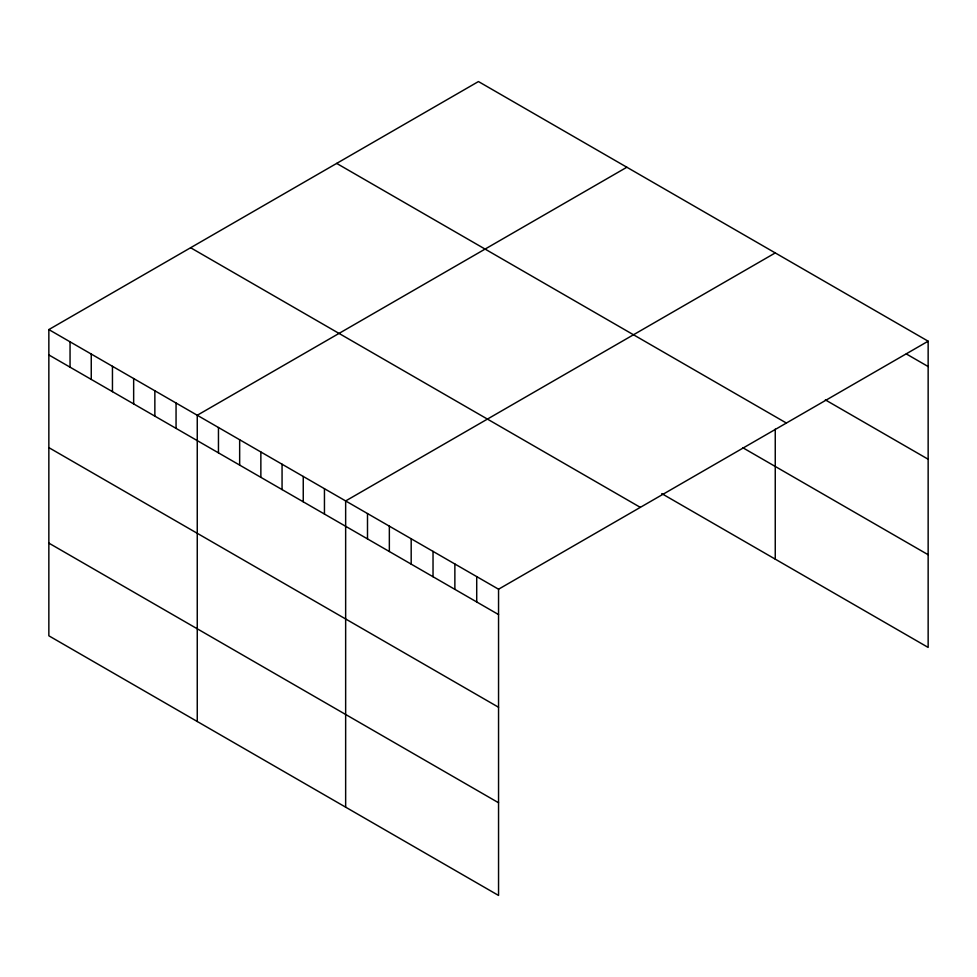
<?xml version="1.0" encoding="UTF-8"?>
<svg xmlns="http://www.w3.org/2000/svg" width="977" height="977" viewBox="0 0 977 977"><rect width="100%" height="100%" fill="white"/><g stroke="black" fill="none" stroke-linecap="round" stroke-linejoin="round"><path stroke-width="1.47" d="M48.85 329.579L498.551 589.216L498.551 895.445L48.85 635.807L48.85 329.579L478.449 81.555L928.15 341.193L928.15 647.421L661.771 493.617M626.843 167.238L197.256 415.262L197.256 721.49M775.249 252.921L345.65 500.945L345.65 807.161M498.551 589.216L928.15 341.193M906.302 353.93L928.15 366.546M825.357 399.886L928.15 459.227M336.674 163.403L786.387 423.041M742.825 447.735L928.15 554.728M190.613 247.731L640.326 507.368M48.85 354.932L498.551 614.57M48.85 447.625L498.551 707.25M48.85 543.114L498.551 802.752M775.249 429.147L775.249 559.137M476.715 576.613L476.715 601.954M454.867 563.998L454.867 589.351M433.031 551.382L433.031 576.735M411.183 538.779L411.183 564.12M389.347 526.163L389.347 551.516M367.499 513.56L367.499 538.901M324.449 488.708L324.449 514.049M303.249 476.458L303.249 501.812M282.06 464.222L282.06 489.575M260.859 451.985L260.859 477.338M239.658 439.748L239.658 465.089M218.457 427.499L218.457 452.852M176.055 403.025L176.055 428.378M154.855 390.788L154.855 416.129M133.654 378.539L133.654 403.892M112.453 366.302L112.453 391.655M91.252 354.065L91.252 379.418M70.051 341.828L70.051 367.169"/></g></svg>
